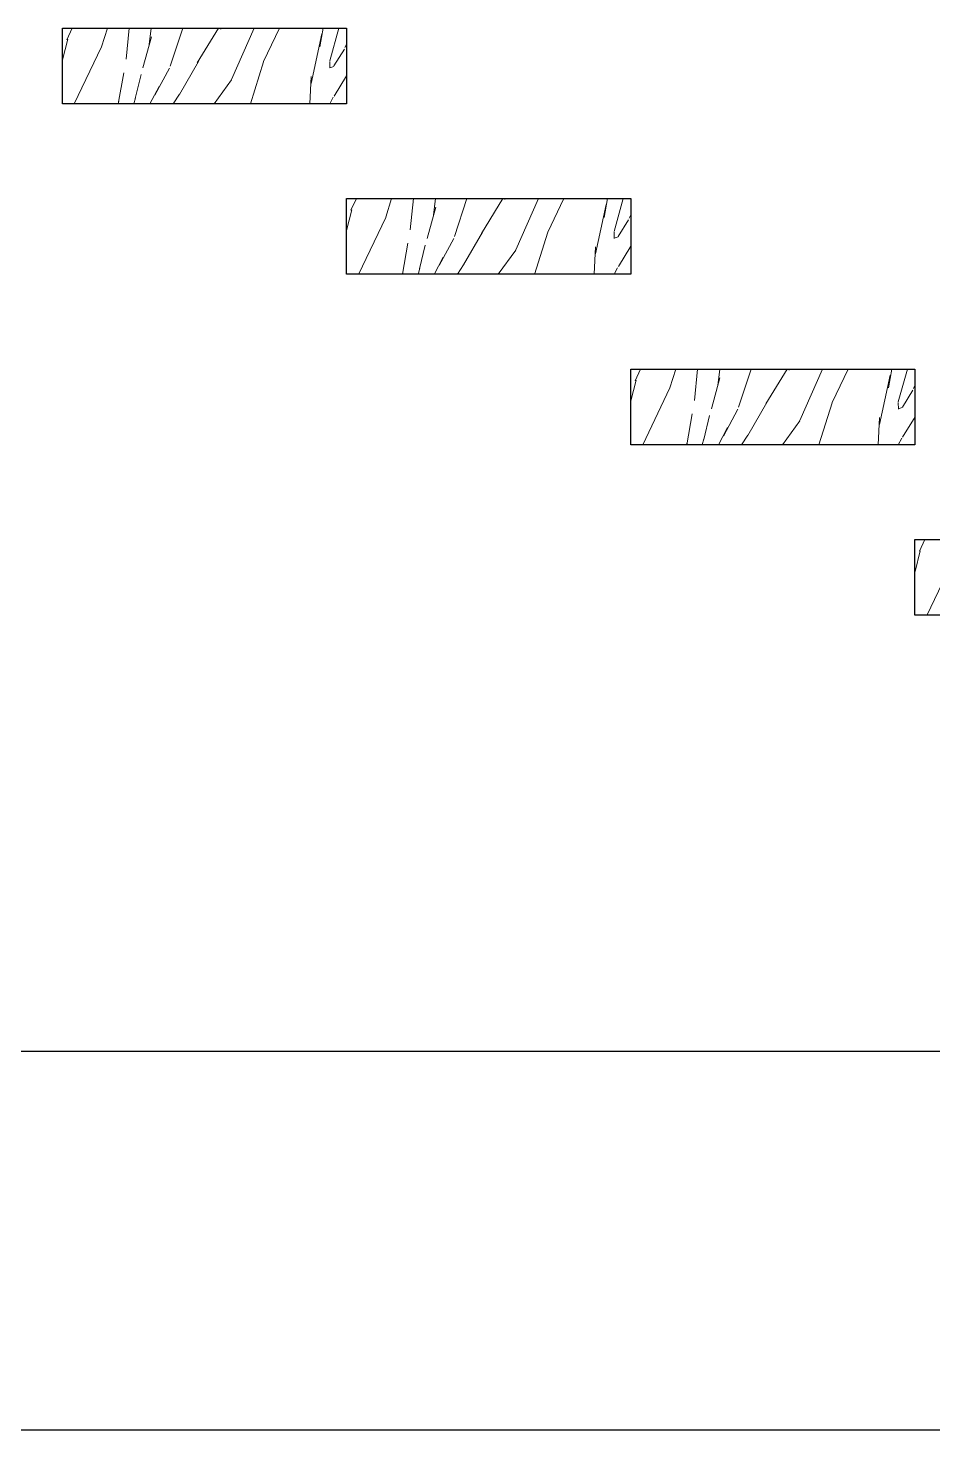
# Model space of a CAD drawing. Header units: inches. Extents: x 0 to 535, y -174 to 989.
# Drawn here: x 350.736 to 351.691, y 93.248 to 94.728 of the extents above; entities that cross this region are included whole.
import ezdxf

# ---------------------------------------------------------------- set-up
doc = ezdxf.new("R2010")
doc.units = ezdxf.units.IN
doc.header["$MEASUREMENT"] = 0
doc.layers.add('1', color=1, linetype='Continuous', lineweight=9)
doc.layers.add('wall', color=51, linetype='Continuous', lineweight=25)

msp = doc.modelspace()

# ---------------------------------------------------------------- hatches: boundary and pattern name
at = {"layer": '1'}
h = msp.add_hatch(dxfattribs=at)
h.set_pattern_fill('Ä¾ÎÆ', color=256, scale=0.23, angle=20)
h.set_pattern_definition([(35.3657895, (90.09765234503557, 155.2243456731439), (1.358495653849031, 0.974888949105646), [0.0567920025, -11.86952858]), (166.803504, (90.13544045750709, 155.203782495857), (-0.2161293025630688, -0.078664630883123), [0.007853067099999984, -0.8167188679999992]), (24.48938626, (90.10280037210923, 155.1941902710309), (0.2161293006459917, 0.07866463722956471), [0.02746521999999997, -5.740230749999992]), (73.46062710000001, (90.12559205750952, 155.1635932512643), (0.3395689741847775, 1.084466940812025), [0.0294332288, -6.151544580000001]), (83.00321680000002, (90.1339709385576, 155.1918086587395), (0.216129300024115, 0.07866463224300876), [0.0120636748, -0.4946106760000001]), (30.347856, (90.02854828272807, 155.2220718033194), (2.223012850983182, 1.289547495665455), [0.0478738905, -10.00564285]), (89.08859079999999, (90.10500831551965, 155.1561013818701), (0.06171982473837814, 0.502901154207116), [0.0092056419, -1.923978911]), (35.66412569999999, (90.09868571755682, 155.1606635285166), (0.2161292995345969, 0.0786646385446673), [0.0079623815, -1.664137768]), (43.56664719999999, (90.04649107629601, 155.1439540274121), (0.7101077456471797, 0.7388950529018659), [0.0322622403, -2.226094583]), (29.68621252, (90.00825739884328, 155.2329888856275), (2.223012851304042, 1.289547475383502), [0.1022191415, -5.26428577]), (40.3727928, (90.06986743076757, 155.1661890952892), (2.99484043838873, 2.531343684717294), [0.04322782150000001, -9.034614590000002]), (33.7857773, (90.05266305949927, 155.1942441441316), (0.216129291848162, 0.07866464853906541), [0.05413074839999994, -1.840445417999998]), (29.04293409, (90.06986219860897, 155.2462600202194), (2.439142167360524, 1.36821211551155), [0.0410338262, -8.57606934]), (55.7434615, (90.17337290760196, 155.22445216516), (1.759784446686964, 2.56225704572125), [0.0404823782, -8.4608168]), (39.23678930000001, (90.14396472036948, 155.2572165670578), (3.210969740846352, 2.610008316254434), [0.05220031930000001, -10.90986646]), (34.7710456, (90.10573627291409, 155.2661804995564), (2.933120589214854, 2.028442540050955), [0.0758889025, -15.86078045]), (41.4338095, (89.96826657354666, 155.2115700314677), (0.2161292981963297, 0.07866463652666691), [0.0176491834, -1.217793604]), (61.73996529999999, (89.99914846690962, 155.126722726783), (0.2778491391306656, 0.5815657859539077), [0.0322917148, -3.35833833]), (38.84841369999999, (89.9800311046138, 155.1792472480103), (1.142366341585137, 0.8962243289674561), [0.0266178126, -5.56312293]), (200, (90.00825739884328, 155.2329888856275), (-0.3705387656623449, 0.3455718796523705), [0.0284761896, -0.201523792]), (45.6324289, (90.0144377512993, 155.1551655231263), (0.7101077456572038, 0.7388950516397252), [0.05466546159999994, -11.42508117999998]), (43.237749, (90.00076127634355, 155.1959435947295), (1.636344795307082, 1.556454734449686), [0.0381418545, -7.97164751]), (71.91148520000002, (90.24248743127873, 155.0665841864989), (0.3395689770066423, 1.084466938815197), [0.0355090606, -7.42139344]), (83.00321680000002, (90.26277936525035, 155.039652918577), (0.216129300024115, 0.07866463224300876), [0.0265400864, -0.4801342690000001]), (74.8009006, (90.25381267666222, 155.0066479748006), (0.7408577933628253, 2.671835029081719), [0.0342012829, -7.148068110000001]), (56.7878511, (90.27895768669924, 154.9631807244895), (1.265806021826072, 1.902026626305297), [0.0287191846, -6.002309540000001]), (61.73996529999999, (90.26910510325527, 154.9870482162653), (0.2778491391306656, 0.5815657859539077), [0.0322917148, -3.35833833]), (72.17738229999999, (90.13603454434467, 155.1124869229888), (0.3395689782831965, 1.084466939618753), [0.0571535188, -11.94508519]), (65.092991, (90.17720726264432, 155.0473997376335), (0.2778491338212687, 0.5815657892096059), [0.0698139263, -14.5911103]), (63.06707489999999, (90.17102900014353, 155.0931947300833), (0.2778491396096346, 0.581565787359474), [0.06296584420000001, -6.54844776]), (43.56664719999999, (90.05443276082899, 155.1125276387563), (0.7101077456471797, 0.7388950529018659), [0.0322622403, -2.226094583]), (60.65470750000001, (90.07119575351044, 155.0888875330993), (1.049676707566411, 1.823361999482653), [0.04619737450000001, -4.80452681]), (59.7854419, (90.09178054263923, 155.0803652182543), (1.049676723312325, 1.823361992584466), [0.04703368899999993, -9.830041069999986]), (62.91626979999999, (90.14515498478652, 155.0425970491086), (0.2778491404779415, 0.5815657853456426), [0.05682948329999994, -5.910266069999992]), (65.1886422, (90.11060190836115, 155.0574742966674), (0.2778491301377781, 0.5815657915326928), [0.06060699410000001, -12.66686176]), (20, (90.23734986773562, 154.9365977409129), (0.06171983675258766, 0.5029011542273502), [0.004380952600000001, -0.225619029]), (91.2406382999999, (90.23734986773562, 154.9365977409129), (-0.09268962877058462, 0.9271376728700892), [0.006811305099999993, -1.423562827999998]), (58.1373433, (90.24146661656586, 154.9380961149491), (0.2778491400426518, 0.5815657852462758), [0.020887335, -1.441226069]), (74.5021434, (90.23720239301814, 154.9434074486136), (0.339568967718033, 1.084466942922913), [0.03960924529999994, -2.733037789999996]), (77.7581778, (90.21706107596737, 154.9154864539562), (0.4630086353138385, 2.09026925108812), [0.0533767969, -11.15575049]), (80.0621297, (90.22837899491444, 154.9676495356663), (0.7098880003596573, 4.101873860981018), [0.05705958220000001, -11.92545262]), (66.31177559999999, (90.13354734777644, 154.9239824600309), (0.2778491323069626, 0.5815657900483695), [0.0713526884, -4.92333538]), (64.46337319999999, (90.16736304766644, 154.9431537523498), (0.06171983769696079, 0.5029011530502587), [0.1043524743, -0.540177494]), (70.48311470000002, (90.12560356896563, 154.9874372171649), (1.57440521027697, 4.416532392591645), [0.0585223454, -12.23117]), (75.5243122, (90.16221397345386, 154.9893233387019), (0.4012888157798406, 1.587368093631594), [0.0599805523, -12.53593541]), (72.613585, (90.21234814818304, 155.0373120220532), (0.06171983805708947, 0.5029011531749514), [0.0432909381, -1.09309616]), (76.48384360000001, (90.24778607527327, 154.9815765218067), (0.4012888131065727, 1.587368094188972), [0.02578561049999997, -5.389192559999993]), (61.9762794, (90.25249272454673, 154.9558360607177), (1.6053749810238, 2.986493559702275), [0.0353577413, -7.38976752]), (84.3053877, (90.23822634698645, 155.0238529666594), (0.06171983729502792, 0.5029011542635994), [0.04294314819999994, -8.975117959999984]), (55.24647409999999, (90.25984555656203, 154.9356343207866), (1.759784460498503, 2.562257030501768), [0.0335272702, -7.007199320000001]), (65.2273285, (90.20660917057928, 155.110720444905), (0.2778491373020555, 0.5815657880252949), [0.05753806269999994, -12.02545500999999]), (76.65325650000001, (90.22528410793598, 155.0786250489409), (0.8642974639745951, 3.677637319914488), [0.0617647842, -12.90883993]), (59.70795199999999, (90.2907232649053, 154.9148437567929), (1.049676722564742, 1.823361991434463), [0.0370151926, -7.736175120000001]), (56.3560822, (90.32248372963562, 154.8852233085898), (0.4939784263606839, 0.6602304293122196), [0.010879644, -2.273845757]), (61.9762794, (90.22353324155085, 154.8720862281831), (1.6053749810238, 2.986493559702275), [0.0353577413, -7.38976752]), (53.19649550000001, (90.25146981555604, 154.8593763576461), (0.2161292945959426, 0.07866463804509569), [0.0314122638, -0.7931596690000001]), (98.48186739999994, (90.21677031076544, 154.8650491308277), (-0.2470990924021889, 1.351374195123889), [0.0109700409, -2.292738417000001]), (46.13814420000001, (90.21677031076544, 154.8650491308277), (0.2161292981877979, 0.07866463710982384), [0.0097600178, -1.015041865]), (56.01691480000001, (90.27028804339719, 154.8845279925111), (1.265806025054427, 1.902026624190993), [0.0365601399, -7.641068970000001]), (87.2394681, (90.2151522691729, 154.8758991878114), (0.1541897158929855, 2.938742287345873), [0.03963325729999994, -8.283350639999984]), (58.6490828, (90.24014561809811, 154.903298382944), (0.7718275702060986, 1.24179621442641), [0.0378642376, -7.91362541]), (72.613585, (90.1447251154945, 154.8708559574079), (0.06171983805708947, 0.5029011531749514), [0.07575913880000001, -1.060627957]), (63.29488549999999, (90.02341281130148, 155.0600569884685), (0.2778491394824867, 0.5815657871570311), [0.0376197775, -7.86253344]), (66.9545161, (90.01458941319777, 155.0842990755212), (0.277849138399155, 0.5815657881615057), [0.03530030569999994, -3.671231709999996]), (56.3560822, (90.03738319150123, 155.0216736843284), (0.4939784263606839, 0.6602304293122196), [0.03263893430000001, -2.252086469]), (71.7852574, (90.0682650848642, 154.9368263796437), (0.3395689764932182, 1.084466939238849), [0.06019634289999994, -6.260419679999991]), (60.0717393, (90.07855904905631, 154.9085439454692), (0.277849139270344, 0.5815657860494605), [0.040074625, -2.063843176]), (69.3694487, (90.04988300561259, 154.9873307273101), (0.6174181176901898, 1.666032726955021), [0.0538217917, -11.24875421]), (53.19649550000001, (90.11238207538271, 154.8156159443798), (0.2161292945959426, 0.07866463804509569), [0.0117795995, -0.8127923539999999]), (69.6657058, (90.08708121764087, 154.9940063851482), (0.2778491222749367, 0.5815657938110032), [0.06768603069999987, -1.709072292999998]), (53.19649550000001, (90.04031909230608, 155.0936639128539), (0.2161292945959426, 0.07866463804509569), [0.02355919900000001, -0.8010127430000001]), (68.5537297, (90.05546613413688, 155.0488454919677), (0.8952672367306358, 2.247598515793237), [0.04302075939999994, -8.991338709999985]), (61.73996529999999, (90.0688466138934, 155.0377010229527), (0.2778491391306656, 0.5815657859539077), [0.0484375745, -3.34219256]), (58.51148860000001, (90.09855289060293, 154.9432746499884), (0.7718275754866677, 1.241796208885935), [0.0517887205, -10.82384232]), (54.19451950000001, (90.09326471230025, 154.8681404677683), (0.493978439279239, 0.6602304207882279), [0.06885505630000001, -7.160925799999999]), (61.1011978, (90.11943890925085, 154.8250478084116), (0.2778491393576279, 0.5815657856754212), [0.05232378789999994, -2.694674939999996]), (74.3266424, (90.19954919666907, 155.1493311365384), (0.7408577912244497, 2.671835022947638), [0.0582210293, -12.16819508]), (70.9753659, (90.15352758653708, 155.1668975657531), (0.9569870897545645, 2.75049966370575), [0.0608799512, -12.72390981]), (51.130464, (90.07780911530055, 155.1347627066334), (0.4939784438691176, 0.660230418984233), [0.03326687569999994, -3.459754989999996]), (67.47860020000002, (90.09383577779892, 155.1291569587764), (0.2778491206858045, 0.5815657944572521), [0.0291689473, -3.03357028]), (56.3560822, (90.02840813149905, 155.1167822189862), (0.4939784263606839, 0.6602304293122196), [0.03263893430000001, -2.252086469]), (76.6033605, (90.11544975521589, 155.1210092378338), (0.8642974665360263, 3.677637328676978), [0.0437751594, -9.149008080000002])])
h.paths.add_polyline_path([(351.0723337355923, 94.64772965127793), (351.0723337355923, 94.72772965127791), (350.7723337355923, 94.72772965127791), (350.7723337355923, 94.64772965127793)])
h = msp.add_hatch(dxfattribs=at)
h.set_pattern_fill('Ä¾ÎÆ', color=256, scale=0.23, angle=20)
h.set_pattern_definition([(35.3657895, (90.39765234503552, 155.0443456731439), (1.358495653849031, 0.974888949105646), [0.0567920025, -11.86952858]), (166.803504, (90.43544045750704, 155.0237824958569), (-0.2161293025630688, -0.078664630883123), [0.007853067099999984, -0.8167188679999992]), (24.48938626, (90.40280037210918, 155.0141902710309), (0.2161293006459917, 0.07866463722956471), [0.02746521999999997, -5.740230749999992]), (73.46062710000001, (90.42559205750948, 154.9835932512643), (0.3395689741847775, 1.084466940812025), [0.0294332288, -6.151544580000001]), (83.00321680000002, (90.43397093855755, 155.0118086587395), (0.216129300024115, 0.07866463224300876), [0.0120636748, -0.4946106760000001]), (30.347856, (90.32854828272802, 155.0420718033193), (2.223012850983182, 1.289547495665455), [0.0478738905, -10.00564285]), (89.08859079999999, (90.40500831551961, 154.9761013818702), (0.06171982473837814, 0.502901154207116), [0.0092056419, -1.923978911]), (35.66412569999999, (90.39868571755677, 154.9806635285165), (0.2161292995345969, 0.0786646385446673), [0.0079623815, -1.664137768]), (43.56664719999999, (90.34649107629596, 154.9639540274121), (0.7101077456471797, 0.7388950529018659), [0.0322622403, -2.226094583]), (29.68621252, (90.30825739884324, 155.0529888856275), (2.223012851304042, 1.289547475383502), [0.1022191415, -5.26428577]), (40.3727928, (90.36986743076753, 154.9861890952892), (2.99484043838873, 2.531343684717294), [0.04322782150000001, -9.034614590000002]), (33.7857773, (90.35266305949922, 155.0142441441316), (0.216129291848162, 0.07866464853906541), [0.05413074839999994, -1.840445417999998]), (29.04293409, (90.36986219860893, 155.0662600202194), (2.439142167360524, 1.36821211551155), [0.0410338262, -8.57606934]), (55.7434615, (90.47337290760191, 155.04445216516), (1.759784446686964, 2.56225704572125), [0.0404823782, -8.4608168]), (39.23678930000001, (90.44396472036944, 155.0772165670578), (3.210969740846352, 2.610008316254434), [0.05220031930000001, -10.90986646]), (34.7710456, (90.40573627291404, 155.0861804995564), (2.933120589214854, 2.028442540050955), [0.0758889025, -15.86078045]), (41.4338095, (90.26826657354661, 155.0315700314677), (0.2161292981963297, 0.07866463652666691), [0.0176491834, -1.217793604]), (61.73996529999999, (90.29914846690957, 154.946722726783), (0.2778491391306656, 0.5815657859539077), [0.0322917148, -3.35833833]), (38.84841369999999, (90.28003110461376, 154.9992472480102), (1.142366341585137, 0.8962243289674561), [0.0266178126, -5.56312293]), (200, (90.30825739884324, 155.0529888856275), (-0.3705387656623449, 0.3455718796523705), [0.0284761896, -0.201523792]), (45.6324289, (90.31443775129925, 154.9751655231263), (0.7101077456572038, 0.7388950516397252), [0.05466546159999994, -11.42508117999998]), (43.237749, (90.30076127634351, 155.0159435947295), (1.636344795307082, 1.556454734449686), [0.0381418545, -7.97164751]), (71.91148520000002, (90.54248743127869, 154.8865841864989), (0.3395689770066423, 1.084466938815197), [0.0355090606, -7.42139344]), (83.00321680000002, (90.56277936525031, 154.859652918577), (0.216129300024115, 0.07866463224300876), [0.0265400864, -0.4801342690000001]), (74.8009006, (90.55381267666218, 154.8266479748006), (0.7408577933628253, 2.671835029081719), [0.0342012829, -7.148068110000001]), (56.7878511, (90.5789576866992, 154.7831807244895), (1.265806021826072, 1.902026626305297), [0.0287191846, -6.002309540000001]), (61.73996529999999, (90.56910510325523, 154.8070482162653), (0.2778491391306656, 0.5815657859539077), [0.0322917148, -3.35833833]), (72.17738229999999, (90.43603454434462, 154.9324869229888), (0.3395689782831965, 1.084466939618753), [0.0571535188, -11.94508519]), (65.092991, (90.47720726264427, 154.8673997376335), (0.2778491338212687, 0.5815657892096059), [0.0698139263, -14.5911103]), (63.06707489999999, (90.47102900014349, 154.9131947300833), (0.2778491396096346, 0.581565787359474), [0.06296584420000001, -6.54844776]), (43.56664719999999, (90.35443276082894, 154.9325276387563), (0.7101077456471797, 0.7388950529018659), [0.0322622403, -2.226094583]), (60.65470750000001, (90.37119575351039, 154.9088875330993), (1.049676707566411, 1.823361999482653), [0.04619737450000001, -4.80452681]), (59.7854419, (90.39178054263918, 154.9003652182543), (1.049676723312325, 1.823361992584466), [0.04703368899999993, -9.830041069999986]), (62.91626979999999, (90.44515498478647, 154.8625970491086), (0.2778491404779415, 0.5815657853456426), [0.05682948329999994, -5.910266069999992]), (65.1886422, (90.4106019083611, 154.8774742966674), (0.2778491301377781, 0.5815657915326928), [0.06060699410000001, -12.66686176]), (20, (90.53734986773557, 154.7565977409129), (0.06171983675258766, 0.5029011542273502), [0.004380952600000001, -0.225619029]), (91.2406382999999, (90.53734986773557, 154.7565977409129), (-0.09268962877058462, 0.9271376728700892), [0.006811305099999993, -1.423562827999998]), (58.1373433, (90.54146661656581, 154.7580961149491), (0.2778491400426518, 0.5815657852462758), [0.020887335, -1.441226069]), (74.5021434, (90.53720239301809, 154.7634074486135), (0.339568967718033, 1.084466942922913), [0.03960924529999994, -2.733037789999996]), (77.7581778, (90.51706107596732, 154.7354864539562), (0.4630086353138385, 2.09026925108812), [0.0533767969, -11.15575049]), (80.0621297, (90.52837899491439, 154.7876495356663), (0.7098880003596573, 4.101873860981018), [0.05705958220000001, -11.92545262]), (66.31177559999999, (90.4335473477764, 154.7439824600309), (0.2778491323069626, 0.5815657900483695), [0.0713526884, -4.92333538]), (64.46337319999999, (90.4673630476664, 154.7631537523498), (0.06171983769696079, 0.5029011530502587), [0.1043524743, -0.540177494]), (70.48311470000002, (90.42560356896558, 154.8074372171649), (1.57440521027697, 4.416532392591645), [0.0585223454, -12.23117]), (75.5243122, (90.46221397345381, 154.8093233387019), (0.4012888157798406, 1.587368093631594), [0.0599805523, -12.53593541]), (72.613585, (90.512348148183, 154.8573120220532), (0.06171983805708947, 0.5029011531749514), [0.0432909381, -1.09309616]), (76.48384360000001, (90.54778607527322, 154.8015765218067), (0.4012888131065727, 1.587368094188972), [0.02578561049999997, -5.389192559999993]), (61.9762794, (90.55249272454668, 154.7758360607177), (1.6053749810238, 2.986493559702275), [0.0353577413, -7.38976752]), (84.3053877, (90.5382263469864, 154.8438529666594), (0.06171983729502792, 0.5029011542635994), [0.04294314819999994, -8.975117959999984]), (55.24647409999999, (90.55984555656198, 154.7556343207866), (1.759784460498503, 2.562257030501768), [0.0335272702, -7.007199320000001]), (65.2273285, (90.50660917057924, 154.930720444905), (0.2778491373020555, 0.5815657880252949), [0.05753806269999994, -12.02545500999999]), (76.65325650000001, (90.52528410793593, 154.8986250489409), (0.8642974639745951, 3.677637319914488), [0.0617647842, -12.90883993]), (59.70795199999999, (90.59072326490525, 154.7348437567929), (1.049676722564742, 1.823361991434463), [0.0370151926, -7.736175120000001]), (56.3560822, (90.62248372963558, 154.7052233085898), (0.4939784263606839, 0.6602304293122196), [0.010879644, -2.273845757]), (61.9762794, (90.52353324155081, 154.6920862281831), (1.6053749810238, 2.986493559702275), [0.0353577413, -7.38976752]), (53.19649550000001, (90.55146981555599, 154.6793763576461), (0.2161292945959426, 0.07866463804509569), [0.0314122638, -0.7931596690000001]), (98.48186739999994, (90.5167703107654, 154.6850491308278), (-0.2470990924021889, 1.351374195123889), [0.0109700409, -2.292738417000001]), (46.13814420000001, (90.5167703107654, 154.6850491308278), (0.2161292981877979, 0.07866463710982384), [0.0097600178, -1.015041865]), (56.01691480000001, (90.57028804339714, 154.7045279925111), (1.265806025054427, 1.902026624190993), [0.0365601399, -7.641068970000001]), (87.2394681, (90.51515226917286, 154.6958991878114), (0.1541897158929855, 2.938742287345873), [0.03963325729999994, -8.283350639999984]), (58.6490828, (90.54014561809807, 154.723298382944), (0.7718275702060986, 1.24179621442641), [0.0378642376, -7.91362541]), (72.613585, (90.44472511549445, 154.6908559574078), (0.06171983805708947, 0.5029011531749514), [0.07575913880000001, -1.060627957]), (63.29488549999999, (90.32341281130144, 154.8800569884685), (0.2778491394824867, 0.5815657871570311), [0.0376197775, -7.86253344]), (66.9545161, (90.31458941319772, 154.9042990755212), (0.277849138399155, 0.5815657881615057), [0.03530030569999994, -3.671231709999996]), (56.3560822, (90.33738319150119, 154.8416736843284), (0.4939784263606839, 0.6602304293122196), [0.03263893430000001, -2.252086469]), (71.7852574, (90.36826508486415, 154.7568263796437), (0.3395689764932182, 1.084466939238849), [0.06019634289999994, -6.260419679999991]), (60.0717393, (90.37855904905626, 154.7285439454692), (0.277849139270344, 0.5815657860494605), [0.040074625, -2.063843176]), (69.3694487, (90.34988300561254, 154.8073307273101), (0.6174181176901898, 1.666032726955021), [0.0538217917, -11.24875421]), (53.19649550000001, (90.41238207538267, 154.6356159443798), (0.2161292945959426, 0.07866463804509569), [0.0117795995, -0.8127923539999999]), (69.6657058, (90.38708121764083, 154.8140063851482), (0.2778491222749367, 0.5815657938110032), [0.06768603069999987, -1.709072292999998]), (53.19649550000001, (90.34031909230603, 154.9136639128539), (0.2161292945959426, 0.07866463804509569), [0.02355919900000001, -0.8010127430000001]), (68.5537297, (90.35546613413683, 154.8688454919676), (0.8952672367306358, 2.247598515793237), [0.04302075939999994, -8.991338709999985]), (61.73996529999999, (90.36884661389335, 154.8577010229527), (0.2778491391306656, 0.5815657859539077), [0.0484375745, -3.34219256]), (58.51148860000001, (90.39855289060289, 154.7632746499884), (0.7718275754866677, 1.241796208885935), [0.0517887205, -10.82384232]), (54.19451950000001, (90.39326471230021, 154.6881404677683), (0.493978439279239, 0.6602304207882279), [0.06885505630000001, -7.160925799999999]), (61.1011978, (90.4194389092508, 154.6450478084116), (0.2778491393576279, 0.5815657856754212), [0.05232378789999994, -2.694674939999996]), (74.3266424, (90.49954919666902, 154.9693311365384), (0.7408577912244497, 2.671835022947638), [0.0582210293, -12.16819508]), (70.9753659, (90.45352758653704, 154.9868975657531), (0.9569870897545645, 2.75049966370575), [0.0608799512, -12.72390981]), (51.130464, (90.37780911530051, 154.9547627066335), (0.4939784438691176, 0.660230418984233), [0.03326687569999994, -3.459754989999996]), (67.47860020000002, (90.39383577779887, 154.9491569587764), (0.2778491206858045, 0.5815657944572521), [0.0291689473, -3.03357028]), (56.3560822, (90.328408131499, 154.9367822189863), (0.4939784263606839, 0.6602304293122196), [0.03263893430000001, -2.252086469]), (76.6033605, (90.41544975521585, 154.9410092378338), (0.8642974665360263, 3.677637328676978), [0.0437751594, -9.149008080000002])])
h.paths.add_polyline_path([(351.3723337355923, 94.46772965127792), (351.3723337355923, 94.54772965127792), (351.0723337355922, 94.54772965127792), (351.0723337355922, 94.46772965127792)])
h = msp.add_hatch(dxfattribs=at)
h.set_pattern_fill('Ä¾ÎÆ', color=256, scale=0.23, angle=20)
h.set_pattern_definition([(35.3657895, (90.69765234503559, 154.8643456731439), (1.358495653849031, 0.974888949105646), [0.0567920025, -11.86952858]), (166.803504, (90.73544045750711, 154.843782495857), (-0.2161293025630688, -0.078664630883123), [0.007853067099999984, -0.8167188679999992]), (24.48938626, (90.70280037210925, 154.8341902710309), (0.2161293006459917, 0.07866463722956471), [0.02746521999999997, -5.740230749999992]), (73.46062710000001, (90.72559205750954, 154.8035932512643), (0.3395689741847775, 1.084466940812025), [0.0294332288, -6.151544580000001]), (83.00321680000002, (90.73397093855762, 154.8318086587396), (0.216129300024115, 0.07866463224300876), [0.0120636748, -0.4946106760000001]), (30.347856, (90.62854828272809, 154.8620718033193), (2.223012850983182, 1.289547495665455), [0.0478738905, -10.00564285]), (89.08859079999999, (90.70500831551968, 154.7961013818702), (0.06171982473837814, 0.502901154207116), [0.0092056419, -1.923978911]), (35.66412569999999, (90.69868571755684, 154.8006635285166), (0.2161292995345969, 0.0786646385446673), [0.0079623815, -1.664137768]), (43.56664719999999, (90.64649107629603, 154.7839540274121), (0.7101077456471797, 0.7388950529018659), [0.0322622403, -2.226094583]), (29.68621252, (90.6082573988433, 154.8729888856275), (2.223012851304042, 1.289547475383502), [0.1022191415, -5.26428577]), (40.3727928, (90.6698674307676, 154.8061890952892), (2.99484043838873, 2.531343684717294), [0.04322782150000001, -9.034614590000002]), (33.7857773, (90.65266305949929, 154.8342441441316), (0.216129291848162, 0.07866464853906541), [0.05413074839999994, -1.840445417999998]), (29.04293409, (90.669862198609, 154.8862600202194), (2.439142167360524, 1.36821211551155), [0.0410338262, -8.57606934]), (55.7434615, (90.77337290760198, 154.86445216516), (1.759784446686964, 2.56225704572125), [0.0404823782, -8.4608168]), (39.23678930000001, (90.7439647203695, 154.8972165670578), (3.210969740846352, 2.610008316254434), [0.05220031930000001, -10.90986646]), (34.7710456, (90.70573627291411, 154.9061804995564), (2.933120589214854, 2.028442540050955), [0.0758889025, -15.86078045]), (41.4338095, (90.56826657354668, 154.8515700314677), (0.2161292981963297, 0.07866463652666691), [0.0176491834, -1.217793604]), (61.73996529999999, (90.59914846690964, 154.766722726783), (0.2778491391306656, 0.5815657859539077), [0.0322917148, -3.35833833]), (38.84841369999999, (90.58003110461382, 154.8192472480102), (1.142366341585137, 0.8962243289674561), [0.0266178126, -5.56312293]), (200, (90.6082573988433, 154.8729888856275), (-0.3705387656623449, 0.3455718796523705), [0.0284761896, -0.201523792]), (45.6324289, (90.61443775129932, 154.7951655231263), (0.7101077456572038, 0.7388950516397252), [0.05466546159999994, -11.42508117999998]), (43.237749, (90.60076127634358, 154.8359435947295), (1.636344795307082, 1.556454734449686), [0.0381418545, -7.97164751]), (71.91148520000002, (90.84248743127876, 154.7065841864989), (0.3395689770066423, 1.084466938815197), [0.0355090606, -7.42139344]), (83.00321680000002, (90.86277936525038, 154.679652918577), (0.216129300024115, 0.07866463224300876), [0.0265400864, -0.4801342690000001]), (74.8009006, (90.85381267666224, 154.6466479748007), (0.7408577933628253, 2.671835029081719), [0.0342012829, -7.148068110000001]), (56.7878511, (90.87895768669927, 154.6031807244895), (1.265806021826072, 1.902026626305297), [0.0287191846, -6.002309540000001]), (61.73996529999999, (90.8691051032553, 154.6270482162653), (0.2778491391306656, 0.5815657859539077), [0.0322917148, -3.35833833]), (72.17738229999999, (90.73603454434469, 154.7524869229888), (0.3395689782831965, 1.084466939618753), [0.0571535188, -11.94508519]), (65.092991, (90.77720726264434, 154.6873997376335), (0.2778491338212687, 0.5815657892096059), [0.0698139263, -14.5911103]), (63.06707489999999, (90.77102900014356, 154.7331947300833), (0.2778491396096346, 0.581565787359474), [0.06296584420000001, -6.54844776]), (43.56664719999999, (90.65443276082901, 154.7525276387563), (0.7101077456471797, 0.7388950529018659), [0.0322622403, -2.226094583]), (60.65470750000001, (90.67119575351046, 154.7288875330993), (1.049676707566411, 1.823361999482653), [0.04619737450000001, -4.80452681]), (59.7854419, (90.69178054263925, 154.7203652182543), (1.049676723312325, 1.823361992584466), [0.04703368899999993, -9.830041069999986]), (62.91626979999999, (90.74515498478654, 154.6825970491086), (0.2778491404779415, 0.5815657853456426), [0.05682948329999994, -5.910266069999992]), (65.1886422, (90.71060190836117, 154.6974742966674), (0.2778491301377781, 0.5815657915326928), [0.06060699410000001, -12.66686176]), (20, (90.83734986773564, 154.5765977409129), (0.06171983675258766, 0.5029011542273502), [0.004380952600000001, -0.225619029]), (91.2406382999999, (90.83734986773564, 154.5765977409129), (-0.09268962877058462, 0.9271376728700892), [0.006811305099999993, -1.423562827999998]), (58.1373433, (90.84146661656588, 154.5780961149491), (0.2778491400426518, 0.5815657852462758), [0.020887335, -1.441226069]), (74.5021434, (90.83720239301816, 154.5834074486136), (0.339568967718033, 1.084466942922913), [0.03960924529999994, -2.733037789999996]), (77.7581778, (90.81706107596739, 154.5554864539563), (0.4630086353138385, 2.09026925108812), [0.0533767969, -11.15575049]), (80.0621297, (90.82837899491446, 154.6076495356664), (0.7098880003596573, 4.101873860981018), [0.05705958220000001, -11.92545262]), (66.31177559999999, (90.73354734777647, 154.5639824600309), (0.2778491323069626, 0.5815657900483695), [0.0713526884, -4.92333538]), (64.46337319999999, (90.76736304766646, 154.5831537523498), (0.06171983769696079, 0.5029011530502587), [0.1043524743, -0.540177494]), (70.48311470000002, (90.72560356896565, 154.6274372171649), (1.57440521027697, 4.416532392591645), [0.0585223454, -12.23117]), (75.5243122, (90.76221397345388, 154.6293233387019), (0.4012888157798406, 1.587368093631594), [0.0599805523, -12.53593541]), (72.613585, (90.81234814818306, 154.6773120220532), (0.06171983805708947, 0.5029011531749514), [0.0432909381, -1.09309616]), (76.48384360000001, (90.84778607527329, 154.6215765218067), (0.4012888131065727, 1.587368094188972), [0.02578561049999997, -5.389192559999993]), (61.9762794, (90.85249272454675, 154.5958360607177), (1.6053749810238, 2.986493559702275), [0.0353577413, -7.38976752]), (84.3053877, (90.83822634698647, 154.6638529666594), (0.06171983729502792, 0.5029011542635994), [0.04294314819999994, -8.975117959999984]), (55.24647409999999, (90.85984555656205, 154.5756343207867), (1.759784460498503, 2.562257030501768), [0.0335272702, -7.007199320000001]), (65.2273285, (90.8066091705793, 154.750720444905), (0.2778491373020555, 0.5815657880252949), [0.05753806269999994, -12.02545500999999]), (76.65325650000001, (90.825284107936, 154.7186250489409), (0.8642974639745951, 3.677637319914488), [0.0617647842, -12.90883993]), (59.70795199999999, (90.89072326490532, 154.5548437567929), (1.049676722564742, 1.823361991434463), [0.0370151926, -7.736175120000001]), (56.3560822, (90.92248372963564, 154.5252233085898), (0.4939784263606839, 0.6602304293122196), [0.010879644, -2.273845757]), (61.9762794, (90.82353324155088, 154.5120862281831), (1.6053749810238, 2.986493559702275), [0.0353577413, -7.38976752]), (53.19649550000001, (90.85146981555606, 154.4993763576461), (0.2161292945959426, 0.07866463804509569), [0.0314122638, -0.7931596690000001]), (98.48186739999994, (90.81677031076546, 154.5050491308278), (-0.2470990924021889, 1.351374195123889), [0.0109700409, -2.292738417000001]), (46.13814420000001, (90.81677031076546, 154.5050491308278), (0.2161292981877979, 0.07866463710982384), [0.0097600178, -1.015041865]), (56.01691480000001, (90.87028804339721, 154.5245279925111), (1.265806025054427, 1.902026624190993), [0.0365601399, -7.641068970000001]), (87.2394681, (90.81515226917293, 154.5158991878114), (0.1541897158929855, 2.938742287345873), [0.03963325729999994, -8.283350639999984]), (58.6490828, (90.84014561809813, 154.543298382944), (0.7718275702060986, 1.24179621442641), [0.0378642376, -7.91362541]), (72.613585, (90.74472511549452, 154.5108559574079), (0.06171983805708947, 0.5029011531749514), [0.07575913880000001, -1.060627957]), (63.29488549999999, (90.6234128113015, 154.7000569884685), (0.2778491394824867, 0.5815657871570311), [0.0376197775, -7.86253344]), (66.9545161, (90.61458941319779, 154.7242990755213), (0.277849138399155, 0.5815657881615057), [0.03530030569999994, -3.671231709999996]), (56.3560822, (90.63738319150126, 154.6616736843284), (0.4939784263606839, 0.6602304293122196), [0.03263893430000001, -2.252086469]), (71.7852574, (90.66826508486422, 154.5768263796437), (0.3395689764932182, 1.084466939238849), [0.06019634289999994, -6.260419679999991]), (60.0717393, (90.67855904905633, 154.5485439454692), (0.277849139270344, 0.5815657860494605), [0.040074625, -2.063843176]), (69.3694487, (90.64988300561261, 154.6273307273101), (0.6174181176901898, 1.666032726955021), [0.0538217917, -11.24875421]), (53.19649550000001, (90.71238207538273, 154.4556159443798), (0.2161292945959426, 0.07866463804509569), [0.0117795995, -0.8127923539999999]), (69.6657058, (90.6870812176409, 154.6340063851482), (0.2778491222749367, 0.5815657938110032), [0.06768603069999987, -1.709072292999998]), (53.19649550000001, (90.6403190923061, 154.7336639128539), (0.2161292945959426, 0.07866463804509569), [0.02355919900000001, -0.8010127430000001]), (68.5537297, (90.6554661341369, 154.6888454919677), (0.8952672367306358, 2.247598515793237), [0.04302075939999994, -8.991338709999985]), (61.73996529999999, (90.66884661389342, 154.6777010229527), (0.2778491391306656, 0.5815657859539077), [0.0484375745, -3.34219256]), (58.51148860000001, (90.69855289060295, 154.5832746499884), (0.7718275754866677, 1.241796208885935), [0.0517887205, -10.82384232]), (54.19451950000001, (90.69326471230028, 154.5081404677683), (0.493978439279239, 0.6602304207882279), [0.06885505630000001, -7.160925799999999]), (61.1011978, (90.71943890925087, 154.4650478084116), (0.2778491393576279, 0.5815657856754212), [0.05232378789999994, -2.694674939999996]), (74.3266424, (90.79954919666909, 154.7893311365384), (0.7408577912244497, 2.671835022947638), [0.0582210293, -12.16819508]), (70.9753659, (90.7535275865371, 154.8068975657531), (0.9569870897545645, 2.75049966370575), [0.0608799512, -12.72390981]), (51.130464, (90.67780911530058, 154.7747627066335), (0.4939784438691176, 0.660230418984233), [0.03326687569999994, -3.459754989999996]), (67.47860020000002, (90.69383577779894, 154.7691569587764), (0.2778491206858045, 0.5815657944572521), [0.0291689473, -3.03357028]), (56.3560822, (90.62840813149907, 154.7567822189862), (0.4939784263606839, 0.6602304293122196), [0.03263893430000001, -2.252086469]), (76.6033605, (90.71544975521591, 154.7610092378337), (0.8642974665360263, 3.677637328676978), [0.0437751594, -9.149008080000002])])
h.paths.add_polyline_path([(351.6723337355924, 94.28772965127793), (351.6723337355924, 94.36772965127793), (351.3723337355923, 94.36772965127793), (351.3723337355923, 94.28772965127793)])
h = msp.add_hatch(dxfattribs=at)
h.set_pattern_fill('Ä¾ÎÆ', color=256, scale=0.23, angle=20)
h.set_pattern_definition([(35.3657895, (90.99765234503555, 154.684345673144), (1.358495653849031, 0.974888949105646), [0.0567920025, -11.86952858]), (166.803504, (91.03544045750706, 154.663782495857), (-0.2161293025630688, -0.078664630883123), [0.007853067099999984, -0.8167188679999992]), (24.48938626, (91.0028003721092, 154.6541902710309), (0.2161293006459917, 0.07866463722956471), [0.02746521999999997, -5.740230749999992]), (73.46062710000001, (91.0255920575095, 154.6235932512643), (0.3395689741847775, 1.084466940812025), [0.0294332288, -6.151544580000001]), (83.00321680000002, (91.03397093855757, 154.6518086587396), (0.216129300024115, 0.07866463224300876), [0.0120636748, -0.4946106760000001]), (30.347856, (90.92854828272804, 154.6820718033194), (2.223012850983182, 1.289547495665455), [0.0478738905, -10.00564285]), (89.08859079999999, (91.00500831551963, 154.6161013818702), (0.06171982473837814, 0.502901154207116), [0.0092056419, -1.923978911]), (35.66412569999999, (90.9986857175568, 154.6206635285166), (0.2161292995345969, 0.0786646385446673), [0.0079623815, -1.664137768]), (43.56664719999999, (90.94649107629598, 154.6039540274121), (0.7101077456471797, 0.7388950529018659), [0.0322622403, -2.226094583]), (29.68621252, (90.90825739884326, 154.6929888856276), (2.223012851304042, 1.289547475383502), [0.1022191415, -5.26428577]), (40.3727928, (90.96986743076755, 154.6261890952892), (2.99484043838873, 2.531343684717294), [0.04322782150000001, -9.034614590000002]), (33.7857773, (90.95266305949924, 154.6542441441316), (0.216129291848162, 0.07866464853906541), [0.05413074839999994, -1.840445417999998]), (29.04293409, (90.96986219860895, 154.7062600202194), (2.439142167360524, 1.36821211551155), [0.0410338262, -8.57606934]), (55.7434615, (91.07337290760194, 154.68445216516), (1.759784446686964, 2.56225704572125), [0.0404823782, -8.4608168]), (39.23678930000001, (91.04396472036946, 154.7172165670578), (3.210969740846352, 2.610008316254434), [0.05220031930000001, -10.90986646]), (34.7710456, (91.00573627291406, 154.7261804995564), (2.933120589214854, 2.028442540050955), [0.0758889025, -15.86078045]), (41.4338095, (90.86826657354663, 154.6715700314677), (0.2161292981963297, 0.07866463652666691), [0.0176491834, -1.217793604]), (61.73996529999999, (90.8991484669096, 154.586722726783), (0.2778491391306656, 0.5815657859539077), [0.0322917148, -3.35833833]), (38.84841369999999, (90.88003110461378, 154.6392472480103), (1.142366341585137, 0.8962243289674561), [0.0266178126, -5.56312293]), (200, (90.90825739884326, 154.6929888856276), (-0.3705387656623449, 0.3455718796523705), [0.0284761896, -0.201523792]), (45.6324289, (90.91443775129927, 154.6151655231263), (0.7101077456572038, 0.7388950516397252), [0.05466546159999994, -11.42508117999998]), (43.237749, (90.90076127634353, 154.6559435947295), (1.636344795307082, 1.556454734449686), [0.0381418545, -7.97164751]), (71.91148520000002, (91.14248743127871, 154.526584186499), (0.3395689770066423, 1.084466938815197), [0.0355090606, -7.42139344]), (83.00321680000002, (91.16277936525033, 154.499652918577), (0.216129300024115, 0.07866463224300876), [0.0265400864, -0.4801342690000001]), (74.8009006, (91.1538126766622, 154.4666479748007), (0.7408577933628253, 2.671835029081719), [0.0342012829, -7.148068110000001]), (56.7878511, (91.17895768669922, 154.4231807244895), (1.265806021826072, 1.902026626305297), [0.0287191846, -6.002309540000001]), (61.73996529999999, (91.16910510325525, 154.4470482162653), (0.2778491391306656, 0.5815657859539077), [0.0322917148, -3.35833833]), (72.17738229999999, (91.03603454434464, 154.5724869229888), (0.3395689782831965, 1.084466939618753), [0.0571535188, -11.94508519]), (65.092991, (91.0772072626443, 154.5073997376335), (0.2778491338212687, 0.5815657892096059), [0.0698139263, -14.5911103]), (63.06707489999999, (91.07102900014351, 154.5531947300833), (0.2778491396096346, 0.581565787359474), [0.06296584420000001, -6.54844776]), (43.56664719999999, (90.95443276082896, 154.5725276387564), (0.7101077456471797, 0.7388950529018659), [0.0322622403, -2.226094583]), (60.65470750000001, (90.97119575351041, 154.5488875330993), (1.049676707566411, 1.823361999482653), [0.04619737450000001, -4.80452681]), (59.7854419, (90.9917805426392, 154.5403652182543), (1.049676723312325, 1.823361992584466), [0.04703368899999993, -9.830041069999986]), (62.91626979999999, (91.04515498478649, 154.5025970491086), (0.2778491404779415, 0.5815657853456426), [0.05682948329999994, -5.910266069999992]), (65.1886422, (91.01060190836112, 154.5174742966674), (0.2778491301377781, 0.5815657915326928), [0.06060699410000001, -12.66686176]), (20, (91.1373498677356, 154.3965977409129), (0.06171983675258766, 0.5029011542273502), [0.004380952600000001, -0.225619029]), (91.2406382999999, (91.1373498677356, 154.3965977409129), (-0.09268962877058462, 0.9271376728700892), [0.006811305099999993, -1.423562827999998]), (58.1373433, (91.14146661656584, 154.3980961149491), (0.2778491400426518, 0.5815657852462758), [0.020887335, -1.441226069]), (74.5021434, (91.13720239301811, 154.4034074486136), (0.339568967718033, 1.084466942922913), [0.03960924529999994, -2.733037789999996]), (77.7581778, (91.11706107596734, 154.3754864539563), (0.4630086353138385, 2.09026925108812), [0.0533767969, -11.15575049]), (80.0621297, (91.12837899491441, 154.4276495356663), (0.7098880003596573, 4.101873860981018), [0.05705958220000001, -11.92545262]), (66.31177559999999, (91.03354734777642, 154.3839824600309), (0.2778491323069626, 0.5815657900483695), [0.0713526884, -4.92333538]), (64.46337319999999, (91.06736304766642, 154.4031537523498), (0.06171983769696079, 0.5029011530502587), [0.1043524743, -0.540177494]), (70.48311470000002, (91.02560356896561, 154.4474372171649), (1.57440521027697, 4.416532392591645), [0.0585223454, -12.23117]), (75.5243122, (91.06221397345384, 154.4493233387019), (0.4012888157798406, 1.587368093631594), [0.0599805523, -12.53593541]), (72.613585, (91.11234814818302, 154.4973120220532), (0.06171983805708947, 0.5029011531749514), [0.0432909381, -1.09309616]), (76.48384360000001, (91.14778607527325, 154.4415765218067), (0.4012888131065727, 1.587368094188972), [0.02578561049999997, -5.389192559999993]), (61.9762794, (91.1524927245467, 154.4158360607177), (1.6053749810238, 2.986493559702275), [0.0353577413, -7.38976752]), (84.3053877, (91.13822634698643, 154.4838529666594), (0.06171983729502792, 0.5029011542635994), [0.04294314819999994, -8.975117959999984]), (55.24647409999999, (91.159845556562, 154.3956343207867), (1.759784460498503, 2.562257030501768), [0.0335272702, -7.007199320000001]), (65.2273285, (91.10660917057926, 154.570720444905), (0.2778491373020555, 0.5815657880252949), [0.05753806269999994, -12.02545500999999]), (76.65325650000001, (91.12528410793595, 154.5386250489409), (0.8642974639745951, 3.677637319914488), [0.0617647842, -12.90883993]), (59.70795199999999, (91.19072326490527, 154.3748437567929), (1.049676722564742, 1.823361991434463), [0.0370151926, -7.736175120000001]), (56.3560822, (91.2224837296356, 154.3452233085898), (0.4939784263606839, 0.6602304293122196), [0.010879644, -2.273845757]), (61.9762794, (91.12353324155083, 154.3320862281831), (1.6053749810238, 2.986493559702275), [0.0353577413, -7.38976752]), (53.19649550000001, (91.15146981555601, 154.3193763576461), (0.2161292945959426, 0.07866463804509569), [0.0314122638, -0.7931596690000001]), (98.48186739999994, (91.11677031076542, 154.3250491308278), (-0.2470990924021889, 1.351374195123889), [0.0109700409, -2.292738417000001]), (46.13814420000001, (91.11677031076542, 154.3250491308278), (0.2161292981877979, 0.07866463710982384), [0.0097600178, -1.015041865]), (56.01691480000001, (91.17028804339716, 154.3445279925111), (1.265806025054427, 1.902026624190993), [0.0365601399, -7.641068970000001]), (87.2394681, (91.11515226917288, 154.3358991878114), (0.1541897158929855, 2.938742287345873), [0.03963325729999994, -8.283350639999984]), (58.6490828, (91.14014561809809, 154.363298382944), (0.7718275702060986, 1.24179621442641), [0.0378642376, -7.91362541]), (72.613585, (91.04472511549447, 154.3308559574079), (0.06171983805708947, 0.5029011531749514), [0.07575913880000001, -1.060627957]), (63.29488549999999, (90.92341281130146, 154.5200569884685), (0.2778491394824867, 0.5815657871570311), [0.0376197775, -7.86253344]), (66.9545161, (90.91458941319775, 154.5442990755213), (0.277849138399155, 0.5815657881615057), [0.03530030569999994, -3.671231709999996]), (56.3560822, (90.93738319150121, 154.4816736843285), (0.4939784263606839, 0.6602304293122196), [0.03263893430000001, -2.252086469]), (71.7852574, (90.96826508486417, 154.3968263796437), (0.3395689764932182, 1.084466939238849), [0.06019634289999994, -6.260419679999991]), (60.0717393, (90.97855904905629, 154.3685439454692), (0.277849139270344, 0.5815657860494605), [0.040074625, -2.063843176]), (69.3694487, (90.94988300561256, 154.4473307273101), (0.6174181176901898, 1.666032726955021), [0.0538217917, -11.24875421]), (53.19649550000001, (91.01238207538269, 154.2756159443798), (0.2161292945959426, 0.07866463804509569), [0.0117795995, -0.8127923539999999]), (69.6657058, (90.98708121764085, 154.4540063851482), (0.2778491222749367, 0.5815657938110032), [0.06768603069999987, -1.709072292999998]), (53.19649550000001, (90.94031909230605, 154.5536639128539), (0.2161292945959426, 0.07866463804509569), [0.02355919900000001, -0.8010127430000001]), (68.5537297, (90.95546613413686, 154.5088454919677), (0.8952672367306358, 2.247598515793237), [0.04302075939999994, -8.991338709999985]), (61.73996529999999, (90.96884661389338, 154.4977010229527), (0.2778491391306656, 0.5815657859539077), [0.0484375745, -3.34219256]), (58.51148860000001, (90.99855289060291, 154.4032746499884), (0.7718275754866677, 1.241796208885935), [0.0517887205, -10.82384232]), (54.19451950000001, (90.99326471230023, 154.3281404677683), (0.493978439279239, 0.6602304207882279), [0.06885505630000001, -7.160925799999999]), (61.1011978, (91.01943890925082, 154.2850478084116), (0.2778491393576279, 0.5815657856754212), [0.05232378789999994, -2.694674939999996]), (74.3266424, (91.09954919666905, 154.6093311365384), (0.7408577912244497, 2.671835022947638), [0.0582210293, -12.16819508]), (70.9753659, (91.05352758653706, 154.6268975657531), (0.9569870897545645, 2.75049966370575), [0.0608799512, -12.72390981]), (51.130464, (90.97780911530053, 154.5947627066334), (0.4939784438691176, 0.660230418984233), [0.03326687569999994, -3.459754989999996]), (67.47860020000002, (90.99383577779889, 154.5891569587764), (0.2778491206858045, 0.5815657944572521), [0.0291689473, -3.03357028]), (56.3560822, (90.92840813149903, 154.5767822189862), (0.4939784263606839, 0.6602304293122196), [0.03263893430000001, -2.252086469]), (76.6033605, (91.01544975521587, 154.5810092378338), (0.8642974665360263, 3.677637328676978), [0.0437751594, -9.149008080000002])])
h.paths.add_polyline_path([(351.9723337355923, 94.10772965127794), (351.9723337355923, 94.18772965127792), (351.6723337355922, 94.18772965127792), (351.6723337355922, 94.10772965127794)])

# ---------------------------------------------------------------- linework, layer by layer
at = {"layer": 'wall'}
for p, q in [((349.4883086466241, 93.64772965127793), (359.5489946229354, 93.64772965127793)), ((349.2532865599804, 93.24772965127795), (359.3489946229354, 93.24772965127794))]:
    msp.add_line(p, q, dxfattribs=at)
for points in [[(350.7723337355923, 94.72772965127791), (351.0723337355923, 94.72772965127791), (351.0723337355923, 94.64772965127793), (350.7723337355923, 94.64772965127793)], [(351.0723337355922, 94.54772965127792), (351.3723337355923, 94.54772965127792), (351.3723337355923, 94.46772965127792), (351.0723337355922, 94.46772965127792)], [(351.3723337355923, 94.36772965127793), (351.6723337355924, 94.36772965127793), (351.6723337355924, 94.28772965127793), (351.3723337355923, 94.28772965127793)], [(351.6723337355922, 94.18772965127792), (351.9723337355923, 94.18772965127792), (351.9723337355923, 94.10772965127794), (351.6723337355922, 94.10772965127794)]]:
    msp.add_lwpolyline(points, close=True, dxfattribs=at)

doc.saveas('drawing.dxf')
